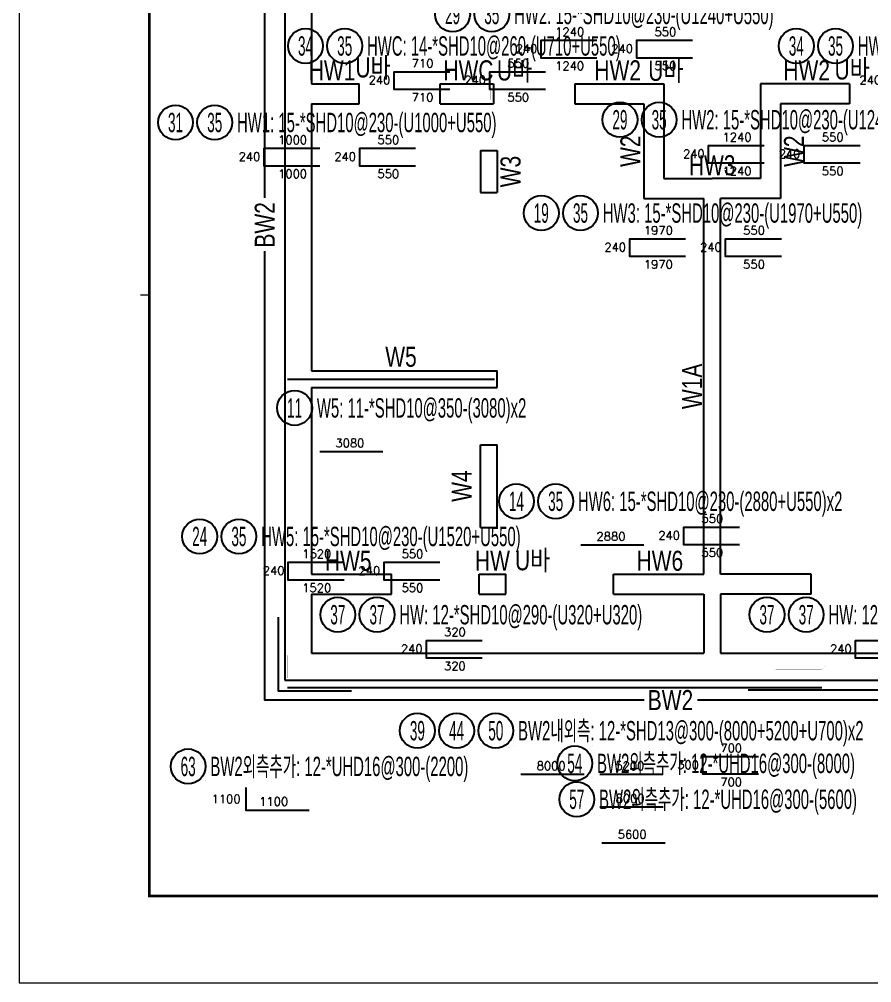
# Model space of a CAD drawing. Header units: millimetres. Extents: x 317501 to 2277231, y -321722 to 1186893.
# Drawn here: x 418421 to 431187, y -295427 to -281007 of the extents above; entities that cross this region are included whole.
import ezdxf
from ezdxf.enums import TextEntityAlignment as Align

# ---------------------------------------------------------------- set-up
doc = ezdxf.new("R2010")
doc.units = ezdxf.units.MM
doc.header["$LTSCALE"] = 57
for name, color, linetype in [('DIM', 7, 'Continuous'), ('LEADER', 7, 'Continuous'), ('NAME-W', 4, 'Continuous'), ('RP_TAG', 7, 'Continuous'), ('TEXT-배근', 3, 'Continuous'), ('XREBAR', 1, 'Continuous'), ('XTAG', 7, 'Continuous')]:
    doc.layers.add(name, color=color, linetype=linetype)
doc.layers.add('벽부호', color=3, linetype='Continuous', lineweight=0)
doc.styles.add('RPWK1', font='arial.ttf', dxfattribs={"bigfont": 'whgtxt.shx'})
doc.styles.add('RPWK2', font='romans.shx', dxfattribs={"bigfont": 'whgtxt.shx'})
doc.styles.add('돋음', font='Dotum.ttf')

# ---------------------------------------------------------------- blocks, each defined once
blk = doc.blocks.new('dhs_sheet2e')
at = {"color": 7}
blk.add_line((2996.4, 15831.2), (2796.7, 15831.2), dxfattribs=at)
blk.add_lwpolyline([(84000, 0), (84000, 59329.4), (0, 59329.4), (0, 0)], close=True, dxfattribs=at)
at = {"color": 30, "const_width": 64.9}
blk.add_lwpolyline([(81003.6, 57331.7), (2996.4, 57331.7), (2996.4, 1997.6), (81003.6, 1997.6)], close=True, dxfattribs=at)
blk = doc.blocks.new('ASGARAE')
at = {"color": 255, "xscale": 0.75, "yscale": 0.75, "zscale": 0.75}
blk.add_blockref('dhs_sheet2e', (0, -44497), dxfattribs=at)
blk = doc.blocks.new('XDFHSDHSTHS')
at = {"layer": 'DIM', "color": 5}
for p, q in [((-28845, -5350), (-28845, -18825)), ((-28445, -8550), (-28445, -9900)), ((-28445, -9900), (-27730, -9900)), ((-27730, -10200), (-27730, -9900)), ((-26520, -10200), (-26520, -9900)), ((-26520, -9900), (-25720, -9900)), ((-25720, -9900), (-25720, -10200)), ((-24500, -9900), (-24500, -10200)), ((-24500, -9900), (-23170, -9900)), ((-23170, -9900), (-23170, -11320)), ((-20390, -9900), (-21720, -9900)), ((-21720, -9900), (-21720, -11320)), ((-20390, -9900), (-20390, -10200)), ((-28445, -10200), (-27730, -10200)), ((-28445, -10200), (-28445, -14195)), ((-26520, -10200), (-25720, -10200)), ((-24500, -10200), (-23470, -10200)), ((-23470, -10200), (-23470, -11620)), ((-20390, -10200), (-21420, -10200)), ((-21420, -10200), (-21420, -11620)), ((-25915, -10900), (-25915, -11530)), ((-25915, -10900), (-25665, -10900)), ((-25665, -10900), (-25665, -11530)), ((-23170, -11320), (-22445, -11320)), ((-21720, -11320), (-22445, -11320)), ((-25915, -11530), (-25665, -11530)), ((-23470, -11620), (-22570, -11620)), ((-22570, -17240), (-22570, -11620)), ((-22320, -17240), (-22320, -11620)), ((-21420, -11620), (-22320, -11620)), ((-28445, -14195), (-25665, -14195)), ((-25665, -14445), (-25665, -14195)), ((-28445, -14445), (-25665, -14445)), ((-28445, -14445), (-28445, -17240)), ((-25915, -16540), (-25915, -15305)), ((-25915, -15305), (-25665, -15305)), ((-25665, -16540), (-25665, -15305)), ((-25915, -16540), (-25665, -16540)), ((-28445, -17240), (-27245, -17240)), ((-27245, -17540), (-27245, -17240)), ((-25935, -17240), (-25535, -17240)), ((-25935, -17540), (-25935, -17240)), ((-25535, -17540), (-25535, -17240)), ((-23925, -17240), (-22570, -17240)), ((-23925, -17540), (-23925, -17240)), ((-20965, -17240), (-22320, -17240)), ((-20965, -17540), (-20965, -17240)), ((-28445, -17540), (-27245, -17540)), ((-28445, -17540), (-28445, -18425)), ((-25935, -17540), (-25535, -17540)), ((-23925, -17540), (-22570, -17540)), ((-22570, -17540), (-22570, -18425)), ((-20965, -17540), (-22320, -17540)), ((-22320, -17540), (-22320, -18425)), ((-28445, -18425), (-22570, -18425)), ((-22320, -18425), (-16705, -18425)), ((-28845, -18825), (-16305, -18825))]:
    blk.add_line(p, q, dxfattribs=at)
blk = doc.blocks.new('*U1399', base_point=(425818.3371, -291655.2446))
at = {"layer": 'RP_TAG', "color": 0, "linetype": 'Continuous', "ltscale": 100}
for centre in [(424382.8371, -291655.2446), (424970.0871, -291655.2446), (425557.3371, -291655.2446)]:
    blk.add_circle(centre, 261, dxfattribs=at)
at = {"layer": 'RP_TAG', "color": 0, "linetype": 'Continuous', "ltscale": 100, "style": 'RPWK1', "width": 0.5}
for s, p in [('39', (424382.8371, -291655.2446)), ('44', (424970.0871, -291655.2446)), ('50', (425557.3371, -291655.2446))]:
    blk.add_text(s, height=290, dxfattribs=at).set_placement(p, align=Align.MIDDLE_CENTER)
at = {"layer": 'RP_TAG', "color": 0, "linetype": 'Continuous', "ltscale": 100, "style": 'RPWK1', "width": 0.55}
blk.add_text('BW2내외측: 12-*SHD13@300-(8000+5200+U700)x2', height=290, dxfattribs=at).set_placement((425890.8371, -291655.2446), align=Align.MIDDLE_LEFT)
blk = doc.blocks.new('*U1404', base_point=(421211.0483, -292189.8169))
at = {"layer": 'RP_TAG', "color": 0, "linetype": 'Continuous', "ltscale": 100}
blk.add_circle((420950.0483, -292189.8169), 261, dxfattribs=at)
at = {"layer": 'RP_TAG', "color": 0, "linetype": 'Continuous', "ltscale": 100, "style": 'RPWK1', "width": 0.55}
blk.add_text('BW2외측추가: 12-*UHD16@300-(2200)', height=290, dxfattribs=at).set_placement((421283.5483, -292189.8169), align=Align.MIDDLE_LEFT)
at = {"layer": 'RP_TAG', "color": 0, "linetype": 'Continuous', "ltscale": 100, "style": 'RPWK1', "width": 0.5}
blk.add_text('63', height=290, dxfattribs=at).set_placement((420950.0483, -292189.8169), align=Align.MIDDLE_CENTER)
blk = doc.blocks.new('*U1407', base_point=(427001.2666, -292144.1521))
at = {"layer": 'RP_TAG', "color": 0, "linetype": 'Continuous', "ltscale": 100}
blk.add_circle((426740.2666, -292144.1521), 261, dxfattribs=at)
at = {"layer": 'RP_TAG', "color": 0, "linetype": 'Continuous', "ltscale": 100, "style": 'RPWK1', "width": 0.5}
blk.add_text('54', height=290, dxfattribs=at).set_placement((426740.2666, -292144.1521), align=Align.MIDDLE_CENTER)
at = {"layer": 'RP_TAG', "color": 0, "linetype": 'Continuous', "ltscale": 100, "style": 'RPWK1', "width": 0.55}
blk.add_text('BW2외측추가: 12-*UHD16@300-(8000)', height=290, dxfattribs=at).set_placement((427073.7666, -292144.1521), align=Align.MIDDLE_LEFT)
blk = doc.blocks.new('*U1411', base_point=(427031.1451, -292681.7354))
at = {"layer": 'RP_TAG', "color": 0, "linetype": 'Continuous', "ltscale": 100}
blk.add_circle((426770.1451, -292681.7354), 261, dxfattribs=at)
at = {"layer": 'RP_TAG', "color": 0, "linetype": 'Continuous', "ltscale": 100, "style": 'RPWK1', "width": 0.5}
blk.add_text('57', height=290, dxfattribs=at).set_placement((426770.1451, -292681.7354), align=Align.MIDDLE_CENTER)
at = {"layer": 'RP_TAG', "color": 0, "linetype": 'Continuous', "ltscale": 100, "style": 'RPWK1', "width": 0.55}
blk.add_text('BW2외측추가: 12-*UHD16@300-(5600)', height=290, dxfattribs=at).set_placement((427103.6451, -292681.7354), align=Align.MIDDLE_LEFT)
blk = doc.blocks.new('*U1414', base_point=(426714.8138, -288221.2627))
at = {"layer": 'RP_TAG', "color": 0, "linetype": 'Continuous', "ltscale": 100}
for centre in [(425866.5638, -288221.2627), (426453.8138, -288221.2627)]:
    blk.add_circle(centre, 261, dxfattribs=at)
at = {"layer": 'RP_TAG', "color": 0, "linetype": 'Continuous', "ltscale": 100, "style": 'RPWK1', "width": 0.5}
for s, p in [('14', (425866.5638, -288221.2627)), ('35', (426453.8138, -288221.2627))]:
    blk.add_text(s, height=290, dxfattribs=at).set_placement(p, align=Align.MIDDLE_CENTER)
at = {"layer": 'RP_TAG', "color": 0, "linetype": 'Continuous', "ltscale": 100, "style": 'RPWK1', "width": 0.55}
blk.add_text('HW6: 15-*SHD10@230-(2880+U550)x2', height=290, dxfattribs=at).set_placement((426787.3138, -288221.2627), align=Align.MIDDLE_LEFT)
blk = doc.blocks.new('*U1416', base_point=(421971.0658, -288748.106))
at = {"layer": 'RP_TAG', "color": 0, "linetype": 'Continuous', "ltscale": 100}
for centre in [(421122.8158, -288748.106), (421710.0658, -288748.106)]:
    blk.add_circle(centre, 261, dxfattribs=at)
at = {"layer": 'RP_TAG', "color": 0, "linetype": 'Continuous', "ltscale": 100, "style": 'RPWK1', "width": 0.5}
for s, p in [('24', (421122.8158, -288748.106)), ('35', (421710.0658, -288748.106))]:
    blk.add_text(s, height=290, dxfattribs=at).set_placement(p, align=Align.MIDDLE_CENTER)
at = {"layer": 'RP_TAG', "color": 0, "linetype": 'Continuous', "ltscale": 100, "style": 'RPWK1', "width": 0.55}
blk.add_text('HW5: 15-*SHD10@230-(U1520+U550)', height=290, dxfattribs=at).set_placement((422043.5658, -288748.106), align=Align.MIDDLE_LEFT)
blk = doc.blocks.new('*U1424', base_point=(427086.2478, -283907.4699))
at = {"layer": 'RP_TAG', "color": 0, "linetype": 'Continuous', "ltscale": 100}
for centre in [(426237.9978, -283907.4699), (426825.2478, -283907.4699)]:
    blk.add_circle(centre, 261, dxfattribs=at)
at = {"layer": 'RP_TAG', "color": 0, "linetype": 'Continuous', "ltscale": 100, "style": 'RPWK1', "width": 0.5}
for s, p in [('19', (426237.9978, -283907.4699)), ('35', (426825.2478, -283907.4699))]:
    blk.add_text(s, height=290, dxfattribs=at).set_placement(p, align=Align.MIDDLE_CENTER)
at = {"layer": 'RP_TAG', "color": 0, "linetype": 'Continuous', "ltscale": 100, "style": 'RPWK1', "width": 0.55}
blk.add_text('HW3: 15-*SHD10@230-(U1970+U550)', height=290, dxfattribs=at).set_placement((427158.7478, -283907.4699), align=Align.MIDDLE_LEFT)
blk = doc.blocks.new('*U1425', base_point=(425758.2634, -280935.5407))
at = {"layer": 'RP_TAG', "color": 0, "linetype": 'Continuous', "ltscale": 100}
for centre in [(424910.0134, -280935.5407), (425497.2634, -280935.5407)]:
    blk.add_circle(centre, 261, dxfattribs=at)
at = {"layer": 'RP_TAG', "color": 0, "linetype": 'Continuous', "ltscale": 100, "style": 'RPWK1', "width": 0.5}
for s, p in [('29', (424910.0134, -280935.5407)), ('35', (425497.2634, -280935.5407))]:
    blk.add_text(s, height=290, dxfattribs=at).set_placement(p, align=Align.MIDDLE_CENTER)
at = {"layer": 'RP_TAG', "color": 0, "linetype": 'Continuous', "ltscale": 100, "style": 'RPWK1', "width": 0.55}
blk.add_text('HW2: 15-*SHD10@230-(U1240+U550)', height=290, dxfattribs=at).set_placement((425830.7634, -280935.5407), align=Align.MIDDLE_LEFT)
blk = doc.blocks.new('*U1426', base_point=(428264.2039, -282510.7224))
at = {"layer": 'RP_TAG', "color": 0, "linetype": 'Continuous', "ltscale": 100}
for centre in [(427415.9539, -282510.7224), (428003.2039, -282510.7224)]:
    blk.add_circle(centre, 261, dxfattribs=at)
at = {"layer": 'RP_TAG', "color": 0, "linetype": 'Continuous', "ltscale": 100, "style": 'RPWK1', "width": 0.5}
for s, p in [('29', (427415.9539, -282510.7224)), ('35', (428003.2039, -282510.7224))]:
    blk.add_text(s, height=290, dxfattribs=at).set_placement(p, align=Align.MIDDLE_CENTER)
at = {"layer": 'RP_TAG', "color": 0, "linetype": 'Continuous', "ltscale": 100, "style": 'RPWK1', "width": 0.55}
blk.add_text('HW2: 15-*SHD10@230-(U1240+U550)', height=290, dxfattribs=at).set_placement((428336.7039, -282510.7224), align=Align.MIDDLE_LEFT)
blk = doc.blocks.new('*U1427', base_point=(423555.803, -281406.5625))
at = {"layer": 'RP_TAG', "color": 0, "linetype": 'Continuous', "ltscale": 100}
for centre in [(422707.553, -281406.5625), (423294.803, -281406.5625)]:
    blk.add_circle(centre, 261, dxfattribs=at)
at = {"layer": 'RP_TAG', "color": 0, "linetype": 'Continuous', "ltscale": 100, "style": 'RPWK1', "width": 0.5}
for s, p in [('34', (422707.553, -281406.5625)), ('35', (423294.803, -281406.5625))]:
    blk.add_text(s, height=290, dxfattribs=at).set_placement(p, align=Align.MIDDLE_CENTER)
at = {"layer": 'RP_TAG', "color": 0, "linetype": 'Continuous', "ltscale": 100, "style": 'RPWK1', "width": 0.55}
blk.add_text('HWC: 14-*SHD10@260-(U710+U550)', height=290, dxfattribs=at).set_placement((423628.303, -281406.5625), align=Align.MIDDLE_LEFT)
blk = doc.blocks.new('*U1429', base_point=(430905.803, -281406.5625))
at = {"layer": 'RP_TAG', "color": 0, "linetype": 'Continuous', "ltscale": 100}
for centre in [(430057.553, -281406.5625), (430644.803, -281406.5625)]:
    blk.add_circle(centre, 261, dxfattribs=at)
at = {"layer": 'RP_TAG', "color": 0, "linetype": 'Continuous', "ltscale": 100, "style": 'RPWK1', "width": 0.5}
for s, p in [('34', (430057.553, -281406.5625)), ('35', (430644.803, -281406.5625))]:
    blk.add_text(s, height=290, dxfattribs=at).set_placement(p, align=Align.MIDDLE_CENTER)
at = {"layer": 'RP_TAG', "color": 0, "linetype": 'Continuous', "ltscale": 100, "style": 'RPWK1', "width": 0.55}
blk.add_text('HWC: 14-*SHD10@260-(U710+U550)', height=290, dxfattribs=at).set_placement((430978.303, -281406.5625), align=Align.MIDDLE_LEFT)
blk = doc.blocks.new('*U1443', base_point=(421609.1518, -282551.9747))
at = {"layer": 'RP_TAG', "color": 0, "linetype": 'Continuous', "ltscale": 100}
for centre in [(420760.9018, -282551.9747), (421348.1518, -282551.9747)]:
    blk.add_circle(centre, 261, dxfattribs=at)
at = {"layer": 'RP_TAG', "color": 0, "linetype": 'Continuous', "ltscale": 100, "style": 'RPWK1', "width": 0.5}
for s, p in [('31', (420760.9018, -282551.9747)), ('35', (421348.1518, -282551.9747))]:
    blk.add_text(s, height=290, dxfattribs=at).set_placement(p, align=Align.MIDDLE_CENTER)
at = {"layer": 'RP_TAG', "color": 0, "linetype": 'Continuous', "ltscale": 100, "style": 'RPWK1', "width": 0.55}
blk.add_text('HW1: 15-*SHD10@230-(U1000+U550)', height=290, dxfattribs=at).set_placement((421681.6518, -282551.9747), align=Align.MIDDLE_LEFT)
blk = doc.blocks.new('*U1464', base_point=(430466.1141, -289919.2084))
at = {"layer": 'RP_TAG', "color": 0, "linetype": 'Continuous', "ltscale": 100}
for centre in [(429617.8641, -289919.2084), (430205.1141, -289919.2084)]:
    blk.add_circle(centre, 261, dxfattribs=at)
at = {"layer": 'RP_TAG', "color": 0, "linetype": 'Continuous', "ltscale": 100, "style": 'RPWK1', "width": 0.5}
for p in [(429617.8641, -289919.2084), (430205.1141, -289919.2084)]:
    blk.add_text('37', height=290, dxfattribs=at).set_placement(p, align=Align.MIDDLE_CENTER)
at = {"layer": 'RP_TAG', "color": 0, "linetype": 'Continuous', "ltscale": 100, "style": 'RPWK1', "width": 0.55}
blk.add_text('HW: 12-*SHD10@290-(U320+U320)', height=290, dxfattribs=at).set_placement((430538.6141, -289919.2084), align=Align.MIDDLE_LEFT)
blk = doc.blocks.new('*U1465', base_point=(424039.4627, -289919.2084))
at = {"layer": 'RP_TAG', "color": 0, "linetype": 'Continuous', "ltscale": 100}
for centre in [(423191.2127, -289919.2084), (423778.4627, -289919.2084)]:
    blk.add_circle(centre, 261, dxfattribs=at)
at = {"layer": 'RP_TAG', "color": 0, "linetype": 'Continuous', "ltscale": 100, "style": 'RPWK1', "width": 0.5}
for p in [(423191.2127, -289919.2084), (423778.4627, -289919.2084)]:
    blk.add_text('37', height=290, dxfattribs=at).set_placement(p, align=Align.MIDDLE_CENTER)
at = {"layer": 'RP_TAG', "color": 0, "linetype": 'Continuous', "ltscale": 100, "style": 'RPWK1', "width": 0.55}
blk.add_text('HW: 12-*SHD10@290-(U320+U320)', height=290, dxfattribs=at).set_placement((424111.9627, -289919.2084), align=Align.MIDDLE_LEFT)
blk = doc.blocks.new('*U1468', base_point=(422805.1318, -286824.2084))
at = {"layer": 'RP_TAG', "color": 0, "linetype": 'Continuous', "ltscale": 100}
blk.add_circle((422544.1318, -286824.2084), 261, dxfattribs=at)
at = {"layer": 'RP_TAG', "color": 0, "linetype": 'Continuous', "ltscale": 100, "style": 'RPWK1', "width": 0.55}
blk.add_text('W5: 11-*SHD10@350-(3080)x2', height=290, dxfattribs=at).set_placement((422877.6318, -286824.2084), align=Align.MIDDLE_LEFT)
at = {"layer": 'RP_TAG', "color": 0, "linetype": 'Continuous', "ltscale": 100, "style": 'RPWK1', "width": 0.5}
blk.add_text('11', height=290, dxfattribs=at).set_placement((422544.1318, -286824.2084), align=Align.MIDDLE_CENTER)

msp = doc.modelspace()

# ---------------------------------------------------------------- linework, layer by layer
at = {"layer": 'LEADER'}
for points in [[(422097.4, -283679.8), (422097.4, -277121.7), (425628.9, -277121.7)], [(427779.3, -291196.7), (422097.4, -291196.7), (422097.4, -284477.7)], [(440353.9, -291076.7), (435237.4, -291076.7), (435237.4, -291196.7), (428577.2, -291196.7)]]:
    msp.add_lwpolyline(points, dxfattribs=at)
at = {"layer": 'RP_TAG', "color": 250, "linetype": 'Continuous', "ltscale": 100}
for p, q in [((425758.3, -281153), (425758.3, -281153)), ((427191.2, -281153), (427191.2, -281153)), ((423555.8, -281624.1), (423555.8, -281624.1)), ((424988.7, -281624.1), (424988.7, -281624.1)), ((430905.8, -281624.1), (430905.8, -281624.1)), ((421609.2, -282769.5), (421609.2, -282769.5)), ((423042.1, -282769.5), (423042.1, -282769.5)), ((428264.2, -282728.2), (428264.2, -282728.2)), ((429697.1, -282728.2), (429697.1, -282728.2)), ((427086.2, -284125), (427086.3, -284125)), ((428519.2, -284125), (428519.2, -284125)), ((422805.1, -287041.7), (422805.1, -287041.7)), ((426714.8, -288438.8), (426714.8, -288438.8)), ((427894.3, -288438.8), (427894.3, -288438.8)), ((421971.1, -288965.6), (421971.1, -288965.6)), ((423404, -288965.6), (423404, -288965.6)), ((424039.5, -290136.7), (424039.5, -290136.7)), ((430466.1, -290136.7), (430466.1, -290136.7)), ((425818.3, -291872.7), (425818.3, -291872.7)), ((426997.8, -291872.7), (426997.8, -291872.7)), ((428177.3, -291872.7), (428177.3, -291872.7)), ((421211, -292407.3), (421211.1, -292407.3)), ((427001.3, -292361.7), (427001.3, -292361.7)), ((427031.1, -292899.2), (427031.2, -292899.2))]:
    msp.add_line(p, q, dxfattribs=at)
at = {"layer": 'RP_TAG', "color": 1, "linetype": 'Continuous', "ltscale": 100}
for points in [[(427072.3, -281588), (426237.3, -281588), (426237.3, -281321.3), (427072.3, -281321.3)], [(428505.2, -281588), (427670.2, -281588), (427670.2, -281321.3), (428505.2, -281321.3)], [(424869.8, -282059.1), (424034.8, -282059.1), (424034.8, -281792.3), (424869.8, -281792.3)], [(426302.8, -282059.1), (425467.7, -282059.1), (425467.7, -281792.3), (426302.8, -281792.3)], [(429578.2, -283163.2), (428743.2, -283163.2), (428743.2, -282896.4), (429578.2, -282896.4)], [(431011.2, -283163.2), (430176.1, -283163.2), (430176.1, -282896.4), (431011.2, -282896.4)], [(422923.2, -283204.5), (422088.1, -283204.5), (422088.1, -282937.7), (422923.2, -282937.7)], [(424356.1, -283204.5), (423521.1, -283204.5), (423521.1, -282937.7), (424356.1, -282937.7)], [(428400.3, -284560), (427565.2, -284560), (427565.2, -284293.2), (428400.3, -284293.2)], [(429833.2, -284560), (428998.2, -284560), (428998.2, -284293.2), (429833.2, -284293.2)], [(422921.1, -287476.7), (423865.7, -287476.7)], [(429208.3, -288873.8), (428373.3, -288873.8), (428373.3, -288607), (429208.3, -288607)], [(426830.8, -288873.8), (427775.4, -288873.8)], [(423285.1, -289400.6), (422450.1, -289400.6), (422450.1, -289133.8), (423285.1, -289133.8)], [(424718, -289400.6), (423883, -289400.6), (423883, -289133.8), (424718, -289133.8)], [(425353.5, -290571.7), (424518.5, -290571.7), (424518.5, -290304.9), (425353.5, -290304.9)], [(431780.1, -290571.7), (430945.1, -290571.7), (430945.1, -290304.9), (431780.1, -290304.9)], [(429491.3, -292307.7), (428656.3, -292307.7), (428656.3, -292041), (429491.3, -292041)], [(425934.3, -292307.7), (426878.9, -292307.7)], [(427113.8, -292307.7), (428058.4, -292307.7)], [(421816.2, -292507.8), (421816.2, -292842.3), (422760.6, -292842.3)], [(427117.3, -292796.7), (428061.9, -292796.7)], [(427147.1, -293334.2), (428091.7, -293334.2)]]:
    msp.add_lwpolyline(points, dxfattribs=at)
at = {"layer": 'TEXT-배근'}
for points in [[(422297.4, -289957.7), (422297.4, -291057.7), (423397.4, -291057.7)], [(422437.4, -291009.8), (430437.4, -291009.8)], [(429337.4, -291044.3), (434897.4, -291044.3)]]:
    msp.add_lwpolyline(points, dxfattribs=at)
at = {"layer": 'XREBAR', "color": 30, "linetype": 'Continuous', "ltscale": 1.92963e-183}
msp.add_line((422437.4, -286391.7), (425537.4, -286391.7), dxfattribs=at)
at = {"layer": 'XREBAR', "color": 30, "linetype": 'Continuous', "ltscale": 3.1116e-15, "const_width": 1}
for points in [[(423469.9, -282241.7), (422439.9, -282241.7), (422439.9, -282001.7), (423469.9, -282001.7)], [(422919.9, -282211.7), (423469.9, -282211.7), (423469.9, -282031.7), (422919.9, -282031.7)]]:
    msp.add_lwpolyline(points, dxfattribs=at)
at = {"layer": 'XREBAR', "color": 30, "linetype": 'Continuous', "ltscale": 1.55197e-15, "const_width": 1}
for points in [[(425482.4, -282241.7), (424762.4, -282241.7), (424762.4, -282001.7), (425482.4, -282001.7)], [(424932.4, -282211.7), (425482.4, -282211.7), (425482.4, -282031.7), (424932.4, -282031.7)], [(428032.4, -282241.7), (426782.4, -282241.7), (426782.4, -282001.7), (428032.4, -282001.7)], [(427482.4, -282211.7), (428032.4, -282211.7), (428032.4, -282031.7), (427482.4, -282031.7)], [(430812.4, -282241.7), (429562.4, -282241.7), (429562.4, -282001.7), (430812.4, -282001.7)], [(430262.4, -282211.7), (430812.4, -282211.7), (430812.4, -282031.7), (430262.4, -282031.7)]]:
    msp.add_lwpolyline(points, dxfattribs=at)
at = {"layer": 'XREBAR', "color": 30, "linetype": 'Continuous', "ltscale": 1.52217e-16, "const_width": 1}
for points in [[(429782.4, -283661.7), (427812.4, -283661.7), (427812.4, -283421.7), (429782.4, -283421.7)], [(429232.4, -283631.7), (429782.4, -283631.7), (429782.4, -283451.7), (429232.4, -283451.7)]]:
    msp.add_lwpolyline(points, dxfattribs=at)
at = {"layer": 'XREBAR', "color": 11, "linetype": 'Continuous', "ltscale": 9.23137e-313, "const_width": 1}
for points in [[(423137.4, -290866.7), (422437.4, -290866.7), (422437.4, -290526.7), (423137.4, -290526.7)], [(422437.4, -290696.7), (422437.4, -290696.7), (430437.4, -290696.7), (430437.4, -290696.7)], [(429747.4, -290734.2), (429747.4, -290734.2), (430437.4, -290734.2), (430456.2, -290729.2), (430469.9, -290715.5), (430474.9, -290696.7), (434897.4, -290696.7), (434897.4, -290696.7)]]:
    msp.add_lwpolyline(points, dxfattribs=at)

# ---------------------------------------------------------------- block references
at = {"layer": 'RP_TAG', "color": 30, "linetype": 'Continuous', "ltscale": 1.86612e-317}
for name, p in [('*U1425', (425758.3, -280935.5)), ('*U1427', (423555.8, -281406.6)), ('*U1429', (430905.8, -281406.6)), ('*U1443', (421609.2, -282552)), ('*U1426', (428264.2, -282510.7)), ('*U1424', (427086.2, -283907.5)), ('*U1468', (422805.1, -286824.2)), ('*U1414', (426714.8, -288221.3)), ('*U1416', (421971.1, -288748.1)), ('*U1465', (424039.5, -289919.2)), ('*U1464', (430466.1, -289919.2))]:
    msp.add_blockref(name, p, dxfattribs=at)
at = {"layer": 'RP_TAG', "color": 11, "linetype": 'Continuous', "ltscale": 1.86612e-317}
msp.add_blockref('*U1399', (425818.3, -291655.2), dxfattribs=at)
at = {"layer": 'RP_TAG', "color": 171, "linetype": 'Continuous', "ltscale": 1.86612e-317}
for name, p in [('*U1404', (421211, -292189.8)), ('*U1407', (427001.3, -292144.2)), ('*U1411', (427031.1, -292681.7))]:
    msp.add_blockref(name, p, dxfattribs=at)
at = {"layer": 'XTAG', "color": 4}
msp.add_blockref('XDFHSDHSTHS', (451242.4, -272071.7), dxfattribs=at)
at = {"layer": '벽부호', "color": 4, "xscale": 0.8666666632494344, "yscale": 0.8666666632494344, "zscale": 0.8666666632494344}
msp.add_blockref('ASGARAE', (418420.9, -256863.3), dxfattribs=at)

# ---------------------------------------------------------------- texts
at = {"layer": 'NAME-W', "color": 1, "style": '돋음', "width": 0.8}
for p in [(423719.4, -281724.7), (425837.6, -281770.6), (428104, -281775.5), (430893.9, -281755), (426108.3, -289100.7)]:
    msp.add_text('U바', height=300, dxfattribs=at).set_placement(p, align=Align.MIDDLE)
at = {"layer": 'RP_TAG', "color": 2, "linetype": 'Continuous', "ltscale": 100, "style": 'RPWK2'}
for s, p in [('1240', (426663.6, -281297)), ('550', (428096.6, -281297)), ('710', (424461.2, -281768)), ('550', (425894.1, -281768)), ('1000', (422514.5, -282913.4)), ('550', (423947.4, -282913.4)), ('1240', (429169.6, -282872.2)), ('550', (430602.5, -282872.2)), ('1970', (427991.6, -284268.9)), ('550', (429424.5, -284268.9)), ('3080', (423372.7, -287451.3)), ('550', (428799.7, -288582.7)), ('2880', (427282.4, -288848.4)), ('1520', (422876.4, -289109.5)), ('550', (424309.4, -289109.5)), ('320', (424944.8, -290280.6)), ('700', (429082.7, -292016.7)), ('8000', (426385.9, -292282.4)), ('5200', (427565.4, -292282.4)), ('1100', (422230.8, -292815.8)), ('8000', (427568.8, -292771.3)), ('5600', (427598.7, -293308.9))]:
    msp.add_text(s, height=126.31, dxfattribs=at).set_placement(p, align=Align.BOTTOM_CENTER)
for s, p in [('240', (426179.7, -281446.2)), ('240', (427612.7, -281446.2)), ('240', (423977.3, -281917.2)), ('240', (425410.2, -281917.2)), ('240', (431327.3, -281917.2)), ('240', (422030.6, -283062.6)), ('240', (423463.6, -283062.6)), ('240', (428685.7, -283021.3)), ('240', (430118.6, -283021.3)), ('240', (427507.7, -284418.1)), ('240', (428940.7, -284418.1)), ('240', (428315.8, -288731.9)), ('240', (422392.5, -289258.7)), ('240', (423825.5, -289258.7)), ('240', (424460.9, -290429.8)), ('240', (430887.6, -290429.8)), ('300', (428598.8, -292165.9))]:
    msp.add_text(s, height=126.31, dxfattribs=at).set_placement(p, align=Align.MIDDLE_RIGHT)
for s, p in [('1240', (426663.1, -281641)), ('550', (428096, -281641)), ('710', (424460.6, -282112)), ('550', (425893.6, -282112)), ('1000', (422514, -283257.4)), ('550', (423946.9, -283257.4)), ('1240', (429169, -283216.2)), ('550', (430602, -283216.2)), ('1970', (427991.1, -284612.9)), ('550', (429424, -284612.9)), ('550', (428799.1, -288926.7)), ('1520', (422875.9, -289453.6)), ('550', (424308.8, -289453.6)), ('320', (424944.3, -290624.7)), ('700', (429082.1, -292360.7))]:
    msp.add_text(s, height=126.31, dxfattribs=at).set_placement(p, align=Align.TOP_CENTER)
msp.add_text('1100', height=126.31, dxfattribs=at).set_placement((421734.4, -292778.4), align=Align.BOTTOM_RIGHT)
at = {"layer": '벽부호', "style": '돋음', "width": 0.8}
for s, p in [('HW1', (423104.9, -281771.7)), ('HWC', (425147.4, -281771.7)), ('HW2', (427382.4, -281771.7)), ('HW2', (430212.4, -281771.7)), ('HW3', (428797.4, -283191.7)), ('W5', (424137.4, -286058)), ('HW5', (423347.4, -289111.7)), ('HW', (425507.4, -289111.7)), ('HW6', (428013.9, -289111.7)), ('BW2', (428172.8, -291196.7))]:
    msp.add_text(s, height=300, dxfattribs=at).set_placement(p, align=Align.MIDDLE_CENTER)
for s, p in [('W2', (427572.4, -282981.7)), ('W2', (430022.4, -282981.7)), ('W3', (425777.4, -283286.7)), ('BW2', (422097.4, -284084.2)), ('W1A', (428497.4, -286501.7)), ('W4', (425046, -287994.2))]:
    msp.add_text(s, height=300, rotation=90, dxfattribs=at).set_placement(p, align=Align.MIDDLE_CENTER)

doc.saveas('drawing.dxf')
